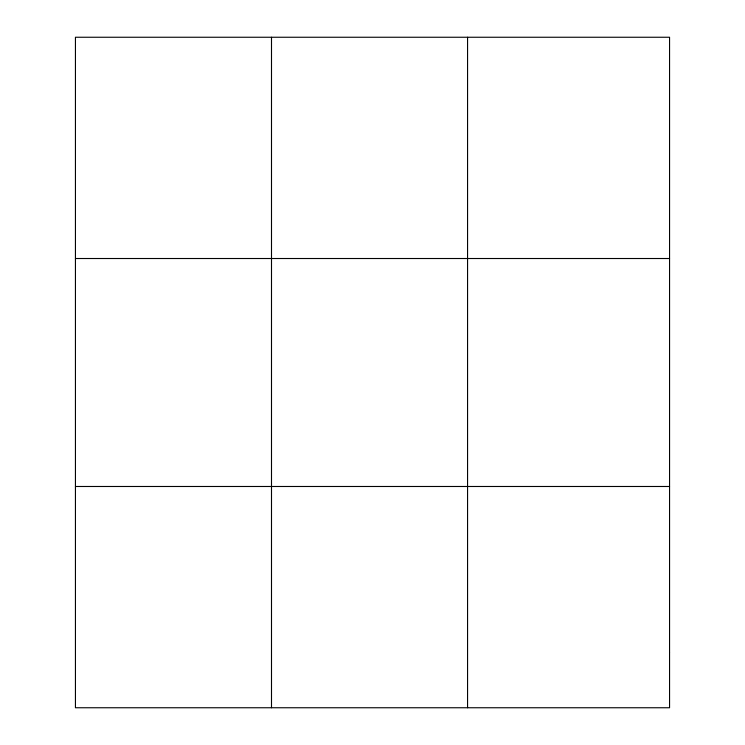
<?xml version="1.0" encoding="UTF-8"?>
<svg xmlns="http://www.w3.org/2000/svg" width="745" height="745" viewBox="0 0 745 745"><rect width="100%" height="100%" fill="white"/><g stroke="black" fill="none" stroke-linecap="round" stroke-linejoin="round"><path stroke-width="1.12" d="M271.497 707.75L271.497 37.25M467.562 707.75L467.562 37.25M75.441 258.515L669.559 258.515M75.441 486.485L669.559 486.485M669.559 652.434L669.559 707.75L75.441 707.75L75.441 37.25L669.559 37.25L669.559 652.434"/></g></svg>
